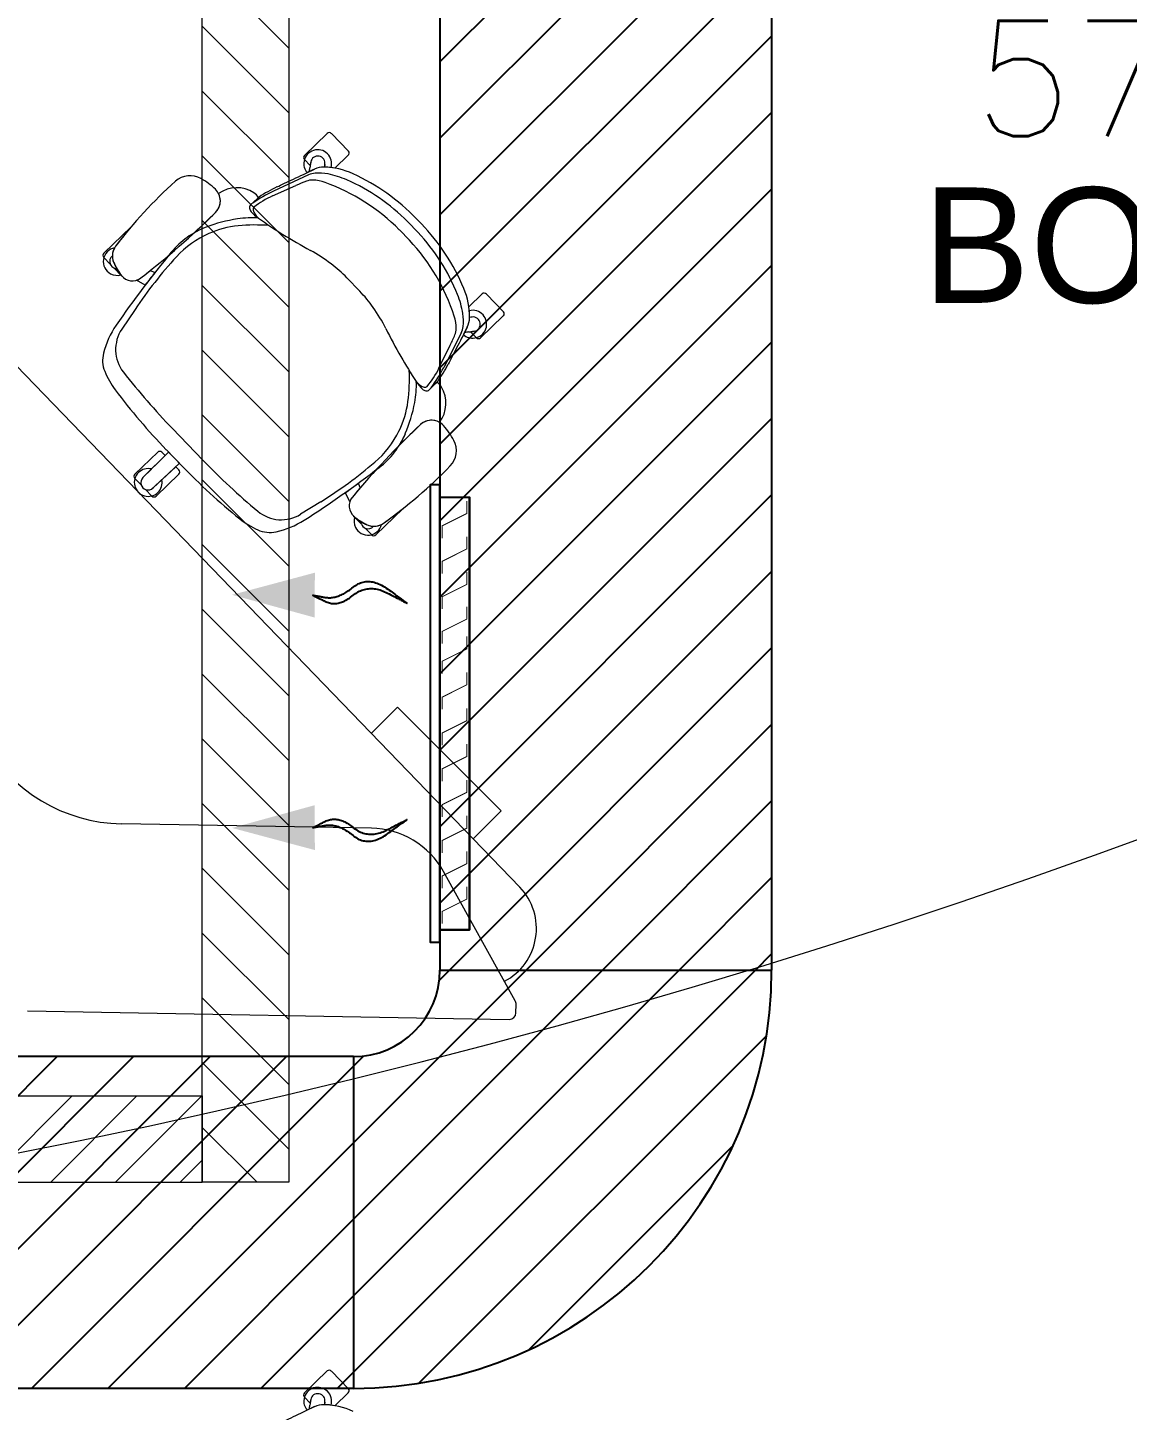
# Model space of a CAD drawing. Header units: millimetres. Extents: x -81374 to 485233, y -39075 to 157313.
# Drawn here: x 29747 to 31653, y -36193 to -33797 of the extents above; entities that cross this region are included whole.
import ezdxf
from ezdxf.enums import TextEntityAlignment as Align

# ---------------------------------------------------------------- set-up
doc = ezdxf.new("R2010")
doc.units = ezdxf.units.MM
doc.linetypes.add('HIDDEN', pattern=[0.375, 0.25, -0.125])
for name, color, linetype, lineweight in [('CB-AC CABLE TRAY', 213, 'Continuous', 15), ('G-IMPT', 8, 'Continuous', 5), ('M HVAC GRILLE', 6, 'Continuous', 13)]:
    doc.layers.add(name, color=color, linetype=linetype, lineweight=lineweight)
for name, color, linetype in [('M-HVAC ELLIPTICAL DUCT', 6, 'Continuous'), ('M-HVAC-ELEPTICAL DUCT', 6, 'Continuous'), ('M-HVAC-GRIL', 6, 'Continuous'), ('M-HVAC-INSULATION', 8, 'Continuous'), ('M-HVAC-SUPP', 4, 'Continuous'), ('M-HVAC-TEXT', 7, 'Continuous')]:
    doc.layers.add(name, color=color, linetype=linetype)
doc.styles.add('R', font='romans.shx')
doc.styles.get("Standard").update_dxf_attribs({"font": 'arial.ttf'})
pattern_1 = [(45, (496839.4, -83091.07), (-66.29126, 66.29126), [])]

# ---------------------------------------------------------------- blocks, each defined once
blk = doc.blocks.new('floor plan 1')
at = {"layer": 'G-IMPT', "color": 8, "ltscale": 500}
for p, q in [((27868.2, -2912.8), (27891.3, -2890.5)), ((27908.8, -2896.8), (27909.5, -2892.4)), ((27926.6, -2889), (27936, -2884.6)), ((27933.4, -2901.1), (27934.3, -2895.1)), ((27934.3, -2895.1), (27944.4, -2905.5)), ((27936, -2884.6), (27939.6, -2882.9)), ((27897.6, -2950.6), (27868.1, -2920)), ((27944.3, -2912.7), (27904.8, -2950.8)), ((28424, -3574.7), (27589.3, -3560)), ((27577.7, -3571.2), (27577.4, -3586)), ((27579, -3592.4), (27703, -3816.2)), ((28683.7, -4941.2), (27571, -3789)), ((27652, -3872.9), (27603.5, -3921.5)), ((27828.2, -3891.4), (28261.1, -3899)), ((27603.5, -3921.5), (27783, -4101.2)), ((27783, -4101.2), (27828.5, -4055.7)), ((27773.3, -4445.4), (27820.5, -4399.8)), ((27827.7, -4399.9), (27838.8, -4411.4)), ((27845.4, -4418.2), (27859.1, -4432.5)), ((27845.4, -4418.2), (27847.9, -4424)), ((27915.8, -4457.3), (27950.9, -4435.5)), ((27865.4, -4457.9), (27873.4, -4473.2)), ((28161, -4524), (28206.7, -4481.2)), ((28162, -4505.1), (28201.5, -4467)), ((28206.7, -4481.2), (28167.4, -4518)), ((28167.4, -4518), (28206.7, -4481.2)), ((28206.7, -4481.2), (28191.4, -4495.5)), ((28208.7, -4467.1), (28219.5, -4478.4)), ((27851, -4489.3), (27847.5, -4481.5)), ((28224.1, -4499.1), (28179.7, -4543.3)), ((28185.9, -4537.1), (28224.1, -4499.1)), ((28185.9, -4537.1), (28224.1, -4499.1)), ((28238.1, -4504.9), (28198.6, -4543)), ((28209.2, -4513.9), (28224.1, -4499.1)), ((28227.3, -4486.4), (28238.2, -4497.7)), ((28157.1, -4519.9), (28183.6, -4547.3)), ((28179.7, -4543.3), (28161, -4524)), ((28167.4, -4518), (28161.9, -4512.3)), ((28120.1, -4529.2), (28173.1, -4584)), ((28191.4, -4542.9), (28185.9, -4537.1)), ((27728, -4651.1), (27716.9, -4661.9)), ((27716.9, -4661.9), (27728, -4651.1)), ((27672.5, -4749.6), (27702.9, -4689.7)), ((27711.1, -4688.6), (27691.6, -4728.5)), ((27599.5, -4779.4), (27639, -4741.3)), ((27646.1, -4741.5), (27656.2, -4751.9)), ((27650.1, -4752.6), (27656.1, -4751.8)), ((27666.8, -4750.6), (27662, -4759.8)), ((27668.6, -4747), (27666.8, -4750.6)), ((28237.7, -4790.7), (28260.8, -4756.4)), ((27628.9, -4817.2), (27599.4, -4786.6)), ((27653.6, -4777.4), (27658, -4776.7)), ((27659.3, -4795), (27636.1, -4817.3)), ((27848.4, -4822.3), (27870.6, -4845.4)), ((27870.6, -4845.4), (27848.4, -4822.3)), ((28220.5, -4832.6), (28235.4, -4841.1)), ((28211.2, -4858.2), (28203.6, -4854.4)), ((28260.6, -4848.2), (28274.4, -4862.5)), ((28274.4, -4862.5), (28268.7, -4859.7)), ((28291.9, -4887.9), (28244.7, -4933.6)), ((28280.9, -4869.2), (28292, -4880.7)), ((27762.1, -4910.3), (27779.7, -4928.6)), ((27747.6, -4924.2), (27765.3, -4942.5)), ((27750.4, -4948), (27741.6, -4938.9)), ((28026.4, -4982.4), (28037.6, -4971.6)), ((28037.6, -4971.6), (28026.4, -4982.4)), ((27937.1, -5023.7), (27998.1, -4995.4)), ((27999.5, -4987.3), (27958.9, -5005.3)), ((27926.6, -5033.8), (27936, -5029.4)), ((27936, -5029.4), (27939.6, -5027.7)), ((27868.2, -5057.7), (27891.3, -5035.3)), ((27908.8, -5041.6), (27909.5, -5037.2)), ((27933.4, -5045.9), (27934.3, -5039.9)), ((27934.3, -5039.9), (27944.4, -5050.3)), ((27897.6, -5095.5), (27868.1, -5064.8)), ((27944.3, -5057.5), (27904.8, -5095.6))]:
    blk.add_line(p, q, dxfattribs=at)
for centre, radius, start, end in [((27913.5, -2763.6), 128.8, 245.4192, 268.5808), ((27913.5, -2763.6), 128.8, 260.0908, 268.2527), ((27921.2, -2898.3), 24.1, 163.4586, 350), ((27913.5, -2763.6), 128.8, 263.1181, 268.2527), ((27921.1, -2898.9), 12.5, 170, 350), ((27921.1, -2898.9), 12.5, 170, 350), ((27921.1, -2898.9), 12.5, 170, 350), ((27921.1, -2898.9), 12.5, 170, 350), ((28133.1, -2936.3), 227.8, 168.8718, 170), ((28133.1, -2936.3), 227.8, 168.8704, 170), ((28133.1, -2936.3), 227.8, 168.8718, 170), ((27911.2, -2856.2), 36.1, 267.4132, 295.1909), ((27911.2, -2856.2), 36.1, 268.5808, 295.1909), ((27709, -2861.6), 227.8, 350, 352.4966), ((27709, -2861.6), 227.8, 350, 352.4966), ((27709, -2861.6), 227.8, 350, 351.5383), ((28035.6, -2904.6), 101.6, 168.6461, 172.4966), ((28035.6, -2904.6), 101.6, 168.6461, 172.4966), ((27921.2, -2898.3), 24.1, 350, 40.0293), ((27871.7, -2916.5), 5.08, 134, 224), ((27940.7, -2909), 5.08, 314, 44), ((27901.3, -2947.1), 5.08, 224, 314), ((30901.2, -15868.2), 12777.8, 49.90697, 259.60318), ((27589.1, -3571.4), 11.4, 88.9949, 178.9949), ((27590.1, -3586.3), 12.7, 178.9949, 208.9949), ((27645, -3717.6), 102.9, 117.3347, 224), ((27830.8, -3745.4), 146, 208.9949, 268.9949), ((28256.2, -4178.3), 279.4, 28.9949, 88.9949), ((27834.1, -4423.4), 24.1, 26, 166.9261), ((27824.1, -4403.5), 5.08, 44, 134), ((28025.8, -4553.2), 151.5, 102.2995, 122.449), ((28004.4, -4454.9), 50.8, 66.0127, 102.2995), ((27967.9, -4536.8), 140.5, 51.0235, 66.0127), ((28278.2, -5085.8), 815.5, 125.2392, 136.0014), ((28278.2, -5085.8), 815.5, 125.2392, 128.2581), ((27823.8, -4442.6), 27.9, 64.9997, 125.2392), ((27823.8, -4442.6), 27.9, 64.9997, 125.2392), ((27823.8, -4442.6), 27.9, 64.9997, 118.2617), ((28878.3, -5894), 1740.3, 122.449, 127.6753), ((27833.8, -4422.9), 12.5, 66.1147, 138.7535), ((27792.7, -4509.3), 101.6, 50.7273, 64.9997), ((27792.7, -4509.3), 101.6, 49.1526, 64.9997), ((27792.7, -4509.3), 101.6, 49.9331, 64.9997), ((27833.8, -4422.9), 12.5, 21.8853, 66.1147), ((27833.8, -4422.9), 12.5, 21.8853, 66.1147), ((27834.1, -4423.4), 24.1, 342.433, 26), ((27842.6, -4450), 24.1, 320.1033, 49.9331), ((27984.4, -4489.5), 63.5, 50.0745, 121.8712), ((27354.2, -5295.3), 1116.2, 44, 51.0235), ((27239.2, -5379.9), 1224.6, 44, 50.0745), ((26731.3, -3520.9), 1472.6, 313.4015, 320.1033), ((28321.7, -5110.2), 768.8, 121.8712, 130.5004), ((26731.3, -3520.9), 1472.6, 319.2852, 320.1033), ((28878.3, -5894), 1740.3, 125.2713, 126.1803), ((27842.6, -4450), 24.1, 320.1033, 341.0009), ((28215, -4490.6), 24.1, 134, 191.8936), ((28215, -4490.6), 24.1, 314, 134), ((28205, -4470.6), 5.08, 44, 134), ((28215.4, -4490.1), 12.5, 314, 134), ((28215.4, -4490.1), 12.5, 314, 134), ((28215.4, -4490.1), 12.5, 70.7127, 134), ((28215.5, -4490.5), 12.8, 71.5604, 133.1523), ((28165.5, -4508.8), 5.08, 134, 224), ((28215.4, -4490.1), 12.5, 314, 17.2873), ((28215.1, -4490.1), 12.8, 314.8477, 16.4396), ((28234.6, -4501.2), 5.08, 314, 44), ((27719, -4545.8), 38.1, 136.0014, 207.8452), ((27904.5, -4632.9), 147, 127.6753, 156.9028), ((27932.6, -4654.6), 169.6, 130.5004, 154.0731), ((28215, -4490.6), 24.1, 256.1064, 314), ((27380.7, -5322.7), 1116.2, 36.9765, 44), ((28195.1, -4539.4), 5.08, 224, 314), ((27800.6, -4502.7), 130.3, 207.8452, 221.5364), ((26731.3, -3520.9), 1472.6, 313.4015, 315.4092), ((28004.4, -4675.5), 255.5, 156.9028, 169.56), ((28004.4, -4675.5), 255.5, 156.9028, 169.56), ((27904.5, -4632.9), 147, 147.9059, 156.9028), ((27753.7, -4627.9), 54.7, 142.8571, 211.0335), ((27723.9, -4570.6), 27.9, 221.5364, 313.4015), ((27723.9, -4570.6), 27.9, 240.341, 313.4015), ((27928.5, -4652.6), 165.1, 154.0731, 172.3831), ((27292.1, -5434.7), 1224.6, 37.9255, 44), ((27919.1, -4659.8), 168.9, 169.56, 181.9976), ((27919.1, -4659.8), 168.9, 169.56, 181.9976), ((28059, -4670.1), 296.7, 172.3831, 182.8194), ((27928.4, -4818.8), 263.8, 144.4289, 152.1475), ((27928, -4803.9), 252.4, 143.7335, 153.1006), ((27728.4, -4643.1), 25.2, 211.0335, 236.9665), ((27861.5, -4764.7), 168.6, 140.3551, 153.1557), ((27734.5, -4680.1), 25.4, 134, 144.4289), ((27734.5, -4680.1), 25.4, 134, 141.2677), ((27732.4, -4655.6), 6.35, 76.4926, 134), ((27732.4, -4655.6), 6.35, 76.4926, 134), ((27730.7, -4662.8), 13.7, 49.262, 76.4926), ((27730.7, -4662.8), 13.7, 49.262, 76.4926), ((27708.7, -4688.4), 47.4, 28.5853, 49.262), ((27708.7, -4688.4), 47.4, 28.5853, 49.262), ((27724.9, -4684.9), 31.9, 37.1643, 51.7695), ((27094.9, -5103.1), 788, 30.0259, 33.7206), ((27094.9, -5103.1), 788, 30.0259, 33.7206), ((28160.1, -4735.9), 140.5, 21.9873, 36.9765), ((28208, -4721), 63.5, 326.1288, 37.9255), ((28243.3, -4702.3), 50.8, 345.7005, 21.9873), ((27094.9, -5103.1), 788, 26.0079, 30.0259), ((27094.9, -5103.1), 788, 26.0079, 30.0259), ((28145.8, -4677.4), 151.5, 325.551, 345.7005), ((27652.5, -4764.9), 24.1, 98, 284.5414), ((27642.5, -4745), 5.08, 44, 134), ((27652.5, -4764.9), 24.1, 47.9707, 98), ((28063.6, -4910), 413.9, 154, 156.7061), ((27651.9, -4765), 12.5, 98, 278), ((27651.9, -4765), 12.5, 98, 278), ((27651.9, -4765), 12.5, 98, 278), ((27651.9, -4765), 12.5, 98, 278), ((27681.8, -4978.2), 227.8, 95.5034, 98), ((27681.8, -4978.2), 227.8, 95.5034, 98), ((27681.8, -4978.2), 227.8, 96.4617, 98), ((27694.2, -4776.3), 36.1, 152.8091, 180.5868), ((27694.2, -4776.3), 36.1, 152.8091, 179.4192), ((27650.2, -4650.3), 101.6, 275.5034, 279.3539), ((27650.2, -4650.3), 101.6, 275.5034, 279.3539), ((27751.6, -4770.2), 83, 173.5576, 189.3224), ((27701.9, -4764.6), 33, 153.1006, 173.5576), ((27709.2, -4757.4), 28, 156.7061, 179.8987), ((27750.8, -4757.4), 69.6, 179.8987, 197.8611), ((28014.1, -4654.6), 234.7, 206.0079, 216.4321), ((28014.1, -4654.6), 234.7, 206.0079, 216.4321), ((26835.5, -3778.6), 1740.3, 320.3247, 325.551), ((27603, -4783.1), 5.08, 134, 224), ((27621.9, -4551.8), 227.8, 278, 279.1282), ((27621.9, -4551.8), 227.8, 278, 279.1296), ((27621.9, -4551.8), 227.8, 278, 279.1282), ((27786.8, -4777.3), 128.8, 179.4192, 202.5808), ((27786.8, -4777.3), 128.8, 179.7473, 184.8819), ((27786.8, -4777.3), 128.8, 179.7473, 187.9092), ((27821.7, -4758.7), 154, 189.3224, 201.9309), ((28015.8, -4672.1), 348, 197.8611, 223.1976), ((27599.4, -4362.2), 768.8, 317.4996, 326.1288), ((28002.8, -4685.7), 349.3, 201.9309, 223.0595), ((28008, -4668.1), 221.9, 214.5626, 224), ((28008, -4668.1), 221.9, 214.5626, 224), ((27632.6, -4813.7), 5.08, 224, 314), ((28001.3, -4688.1), 361.1, 202.5808, 224), ((26835.5, -3778.6), 1740.3, 321.8197, 322.7287), ((28242.5, -4864.2), 24.1, 38.0669, 127.8967), ((28030.3, -4691.2), 221.9, 224, 233.4374), ((28030.3, -4691.2), 221.9, 224, 233.4374), ((29132.2, -6007.2), 1472.6, 127.8967, 134.5985), ((29132.2, -6007.2), 1472.6, 127.8967, 128.7148), ((28242.5, -4864.2), 24.1, 106.9991, 127.8967), ((28181.5, -4911.9), 101.6, 23.0003, 38.8474), ((28181.5, -4911.9), 101.6, 23.0003, 38.0669), ((28268.8, -4873.6), 24.1, 62, 105.567), ((28181.5, -4911.9), 101.6, 23.0003, 37.2727), ((28268.8, -4873.6), 24.1, 281.0739, 62), ((28269.3, -4873.9), 12.5, 21.8853, 66.1147), ((28269.3, -4873.9), 12.5, 21.8853, 66.1147), ((28044, -4685.6), 234.7, 231.5679, 241.9921), ((28044, -4685.6), 234.7, 231.5679, 241.9921), ((28041.2, -4767.1), 169.6, 293.9269, 317.4996), ((28249.3, -4883.2), 27.9, 322.7608, 23.0003), ((28249.3, -4883.2), 27.9, 322.7608, 23.0003), ((28249.3, -4883.2), 27.9, 329.7383, 23.0003), ((28269.3, -4873.9), 12.5, 309.2466, 21.8853), ((28288.4, -4884.3), 5.08, 314, 44), ((27563.7, -5588.6), 788, 57.9741, 61.9921), ((27563.7, -5588.6), 788, 57.9741, 61.9921), ((28061.9, -4795.9), 147, 291.0973, 320.3247), ((27622.3, -4406.6), 815.5, 311.9986, 322.7608), ((27622.3, -4406.6), 815.5, 319.7419, 322.7608), ((28026.7, -4683.3), 348, 224.8024, 250.1389), ((27563.7, -5588.6), 788, 54.2795, 57.9741), ((27563.7, -5588.6), 788, 54.2795, 57.9741), ((28030.1, -4640.2), 296.7, 265.1806, 275.6169), ((28043, -4771.2), 165.1, 275.6169, 293.9269), ((28022.8, -4694.6), 255.5, 278.44, 291.0973), ((28022.8, -4694.6), 255.5, 278.44, 291.0973), ((29132.2, -6007.2), 1472.6, 132.5908, 134.5985), ((28061.9, -4795.9), 147, 291.0973, 300.0941), ((28010.1, -4697.2), 361.1, 224, 245.4192), ((28012.5, -4695.8), 349.3, 224.9405, 246.0691), ((28035.5, -4780.3), 168.9, 266.0024, 278.44), ((28035.5, -4780.3), 168.9, 266.0024, 278.44), ((27999.6, -4989.6), 47.4, 38.738, 59.4147), ((27999.6, -4989.6), 47.4, 38.738, 59.4147), ((28003.6, -4973.5), 31.9, 36.2305, 50.8357), ((28026, -4968.5), 13.7, 11.5074, 38.738), ((28026, -4968.5), 13.7, 11.5074, 38.738), ((28117.9, -4978.5), 27.9, 134.5985, 207.659), ((28117.9, -4978.5), 27.9, 134.5985, 226.4636), ((27891.8, -4766.4), 252.4, 294.8994, 304.2665), ((27928.7, -4834.3), 168.6, 294.8443, 307.6449), ((28008.7, -4964.1), 25.4, 303.5711, 314), ((28008.7, -4964.1), 25.4, 306.7323, 314), ((28045.5, -4971.5), 25.2, 211.0335, 236.9665), ((28033.2, -4967), 6.35, 314, 11.5074), ((28033.2, -4967), 6.35, 314, 11.5074), ((27790.6, -4627.2), 413.9, 291.2939, 294), ((27876.9, -4765.5), 263.8, 295.8525, 303.5711), ((28061.6, -4946.8), 54.7, 236.9665, 305.1429), ((28188.4, -4904.3), 130.3, 226.4636, 240.1548), ((27913.5, -4908.5), 128.8, 245.4192, 268.5808), ((27933.3, -4874.3), 154, 246.0691, 258.6776), ((27919.4, -4943.9), 83, 258.6776, 274.4424), ((27932.1, -4945.2), 69.6, 250.1389, 268.1013), ((27923.2, -4993.8), 33, 274.4424, 294.8994), ((27930.7, -4986.7), 28, 268.1013, 291.2939), ((28035.6, -5049.4), 101.6, 168.6461, 172.4966), ((28035.6, -5049.4), 101.6, 168.6461, 172.4966), ((27921.2, -5043.2), 24.1, 350, 40.0293), ((28142.5, -4984.3), 38.1, 240.1548, 311.9986), ((27913.5, -4908.5), 128.8, 260.0908, 268.2527), ((27921.2, -5043.2), 24.1, 163.4586, 350), ((27913.5, -4908.5), 128.8, 263.1181, 268.2527), ((27921.1, -5043.8), 12.5, 170, 350), ((27921.1, -5043.8), 12.5, 170, 350), ((27921.1, -5043.8), 12.5, 170, 350), ((27921.1, -5043.8), 12.5, 170, 350), ((28133.1, -5081.1), 227.8, 168.8718, 170), ((28133.1, -5081.1), 227.8, 168.8704, 170), ((28133.1, -5081.1), 227.8, 168.8718, 170), ((27911.2, -5001.1), 36.1, 267.4132, 295.1909), ((27911.2, -5001.1), 36.1, 268.5808, 295.1909), ((27709, -5006.4), 227.8, 350, 352.4966), ((27709, -5006.4), 227.8, 350, 352.4966), ((27709, -5006.4), 227.8, 350, 351.5383), ((27940.7, -5053.8), 5.08, 314, 44), ((27871.7, -5061.3), 5.08, 134, 224), ((27901.3, -5091.9), 5.08, 224, 314)]:
    blk.add_arc(centre, radius, start, end, dxfattribs=at)
for centre, major_axis, start_param, end_param in [((27808.3, -4799.4), (-75.5, 143.2), 5.953151, 6.338896), ((27892.1, -4886.2), (140.5, -80.4), 6.227475, 6.61322)]:
    blk.add_ellipse(centre, major_axis=major_axis, ratio=0.166302, start_param=start_param, end_param=end_param, dxfattribs=at)
for points in [[(27992, -2858.1), (27983.7, -2862), (27964.5, -2871.1), (27940.1, -2882.6), (27926.6, -2889)], [(27662, -4759.8), (27668.8, -4746.5), (27681.2, -4722.6), (27690.9, -4703.7), (27695.2, -4695.6)], [(27992, -5002.9), (27983.7, -5006.8), (27964.5, -5015.9), (27940.1, -5027.4), (27926.6, -5033.8)]]:
    blk.add_open_spline(points, degree=3, dxfattribs=at)
for rotation, p in [(359.9992, (39680.6, -4989.6, 0)), (359.9992, (35886.7, -10139.3, 0)), (270.0008, (28873.3, -20643.5, 0)), (359.9992, (11975.3, -26935.4, 0)), (359.9992, (15267.6, -26935.4, 0)), (359.9992, (26686.3, -26987.7, 0)), (270.0008, (15861.1, -28615, 0)), (89.9992, (23697.8, -33300.6, 0)), (89.9992, (23597.9, -35337.7, 0)), (89.9992, (23597.9, -37388.3, 0)), (359.9992, (13750.4, -37781.5, 0)), (89.9992, (23697.8, -40746.8, 0)), (89.9992, (23597.8, -44302.5, 0)), (89.9992, (23597.8, -46399.1, 0)), (89.9992, (23697.8, -48339.8, 0)), (89.9992, (23697.8, -54280, 0)), (359.9992, (27418.1, -55702.4, 0)), (89.9992, (9671.9, -65856.5, 0)), (359.9992, (4684.1, -67403.4, 0)), (359.9992, (8737.2, -67403.4, 0))]:
    blk.add_attdef('PARTITIONTYPE', text='', height=200, rotation=rotation, dxfattribs=at).set_placement(p, align=Align.MIDDLE_CENTER)
blk = doc.blocks.new('RAAAA')
at = {"linetype": 'Continuous', "ltscale": 1000}
for points in [[(363.4, 0, 0), (363.4, 0, 0), (363.7, -0.1, 0), (364.2, -0.1, 0), (364.8, -0.3, 0), (365.6, -0.4, 0), (366.7, -0.6, 0), (367.9, -0.8, 0), (369.2, -1, 0), (370.8, -1.3, 0), (372.5, -1.6, 0), (374.5, -1.9, 0), (376.6, -2.3, 0), (378.9, -2.7, 0), (381.4, -3.1, 0), (384, -3.6, 0), (386.9, -4.1, 0), (389.9, -4.6, 0), (393.2, -5.2, 0), (396.6, -5.8, 0), (400.1, -6.4, 0), (403.9, -7, 0), (407.9, -7.7, 0), (412, -8.4, 0), (416.3, -9.2, 0), (420.8, -10, 0), (420.8, -10, 0), (425.5, -10.6, 0), (430.1, -11.1, 0), (434.8, -11.4, 0), (439.5, -11.5, 0), (444.2, -11.3, 0), (449, -10.9, 0), (453.8, -10.4, 0), (458.7, -9.6, 0), (463.6, -8.6, 0), (468.5, -7.4, 0), (473.4, -5.9, 0), (478.4, -4.3, 0), (483.4, -2.5, 0), (488.4, -0.4, 0), (493.5, 1.9, 0), (498.6, 4.3, 0), (503.8, 7, 0), (508.9, 9.9, 0), (514.1, 13, 0), (519.4, 16.3, 0), (524.6, 19.9, 0), (529.9, 23.6, 0), (535.3, 27.6, 0), (540.6, 31.7, 0), (546.1, 36.1, 0), (546.1, 36.1, 0), (551.5, 40.4, 0), (557, 44.3, 0), (562.6, 47.8, 0), (568.3, 51, 0), (574, 53.7, 0), (579.8, 56.1, 0), (585.6, 58.1, 0), (591.5, 59.7, 0), (597.5, 60.9, 0), (603.6, 61.8, 0), (609.7, 62.2, 0), (615.9, 62.3, 0), (622.1, 62, 0), (628.4, 61.3, 0), (634.8, 60.2, 0), (641.3, 58.7, 0), (647.8, 56.9, 0), (654.4, 54.7, 0), (661, 52, 0), (667.8, 49.1, 0), (674.5, 45.7, 0), (681.4, 41.9, 0), (688.3, 37.8, 0), (695.3, 33.2, 0), (702.3, 28.3, 0), (702.3, 28.3, 0), (709.3, 23.3, 0), (716, 18.5, 0), (722.3, 13.9, 0), (728.4, 9.5, 0), (734.2, 5.3, 0), (739.8, 1.4, 0), (745, -2.4, 0), (750, -6, 0), (754.6, -9.4, 0), (759, -12.5, 0), (763.1, -15.5, 0), (767, -18.3, 0), (770.5, -20.8, 0), (773.8, -23.2, 0), (776.7, -25.3, 0), (779.4, -27.2, 0), (781.8, -29, 0), (784, -30.5, 0), (785.8, -31.8, 0), (787.4, -33, 0), (788.6, -33.9, 0), (789.6, -34.6, 0), (790.3, -35.1, 0), (790.8, -35.4, 0), (790.9, -35.5, 0)], [(363.4, 0, 0), (363.4, 0, 0), (363.7, -0.2, 0), (364.2, -0.4, 0), (364.8, -0.7, 0), (365.6, -1.1, 0), (366.7, -1.6, 0), (367.9, -2.2, 0), (369.2, -2.9, 0), (370.8, -3.7, 0), (372.5, -4.5, 0), (374.5, -5.5, 0), (376.6, -6.5, 0), (378.9, -7.6, 0), (381.4, -8.8, 0), (384, -10.1, 0), (386.9, -11.5, 0), (389.9, -13, 0), (393.2, -14.6, 0), (396.6, -16.3, 0), (400.1, -18, 0), (403.9, -19.9, 0), (407.9, -21.8, 0), (412, -23.9, 0), (416.3, -26, 0), (420.8, -28.2, 0), (420.8, -28.2, 0), (425.5, -30.3, 0), (430.1, -32.2, 0), (434.8, -33.7, 0), (439.5, -35, 0), (444.2, -36.1, 0), (449, -36.9, 0), (453.8, -37.4, 0), (458.7, -37.6, 0), (463.6, -37.6, 0), (468.5, -37.3, 0), (473.4, -36.7, 0), (478.4, -35.8, 0), (483.4, -34.7, 0), (488.4, -33.3, 0), (493.5, -31.7, 0), (498.6, -29.8, 0), (503.8, -27.6, 0), (508.9, -25.1, 0), (514.1, -22.4, 0), (519.4, -19.4, 0), (524.6, -16.1, 0), (529.9, -12.6, 0), (535.3, -8.8, 0), (540.6, -4.7, 0), (546.1, -0.3, 0), (546.1, -0.3, 0), (551.5, 4, 0), (557, 8, 0), (562.6, 11.6, 0), (568.3, 15, 0), (574, 18, 0), (579.8, 20.7, 0), (585.6, 23.1, 0), (591.5, 25.1, 0), (597.5, 26.8, 0), (603.6, 28.2, 0), (609.7, 29.3, 0), (615.9, 30, 0), (622.1, 30.5, 0), (628.4, 30.5, 0), (634.8, 30.3, 0), (641.3, 29.8, 0), (647.8, 28.9, 0), (654.4, 27.7, 0), (661, 26.1, 0), (667.8, 24.3, 0), (674.5, 22.1, 0), (681.4, 19.6, 0), (688.3, 16.7, 0), (695.3, 13.6, 0), (702.3, 10.1, 0), (702.3, 10.1, 0), (709.3, 6.5, 0), (716, 3.1, 0), (722.3, -0.2, 0), (728.4, -3.3, 0), (734.2, -6.3, 0), (739.8, -9.2, 0), (745, -11.9, 0), (750, -14.4, 0), (754.6, -16.8, 0), (759, -19.1, 0), (763.1, -21.2, 0), (767, -23.2, 0), (770.5, -25, 0), (773.8, -26.7, 0), (776.7, -28.2, 0), (779.4, -29.6, 0), (781.8, -30.8, 0), (784, -31.9, 0), (785.8, -32.9, 0), (787.4, -33.7, 0), (788.6, -34.3, 0), (789.6, -34.9, 0), (790.3, -35.2, 0), (790.8, -35.4, 0), (790.9, -35.5, 0)]]:
    blk.add_polyline3d(points, dxfattribs=at)
blk.add_solid([(373.4, 101.3), (0, 0), (373.4, -101.3)], dxfattribs=at)
blk = doc.blocks.new('zw$77DE')
at = {"layer": 'M-HVAC-GRIL', "linetype": 'ByBlock'}
blk.add_lwpolyline([(0, 750), (0, 771.4), (-17.1, 771.4), (-17.1, -21.4), (0, -21.4), (0, 0), (0, 750), (51.4, 750), (51.4, 0), (0, 0), (51.4, 0), (51.4, 750), (51.4, 750)], dxfattribs=at)
at = {"layer": 'M-HVAC-GRIL', "lineweight": 0, "const_width": 1.71}
for points in [[(3.9, 678.6), (3.9, 700.1), (46.7, 721.5), (46.7, 742.9)], [(3.9, 617.2), (3.9, 638.6), (46.7, 660.1), (46.7, 681.5)], [(3.9, 555.8), (3.9, 577.2), (46.7, 598.6), (46.7, 620.1)], [(3.9, 495.6), (3.9, 517.1), (46.7, 538.5), (46.7, 559.9)], [(3.9, 444), (3.9, 465.4), (46.7, 486.8), (46.7, 508.3)], [(3.9, 381.8), (3.9, 403.2), (46.7, 424.7), (46.7, 446.1)], [(3.9, 319.7), (3.9, 341.1), (46.7, 362.5), (46.7, 384)], [(3.9, 257.5), (3.9, 279), (46.7, 300.4), (46.7, 321.8)], [(3.9, 195.4), (3.9, 216.8), (46.7, 238.2), (46.7, 259.7)], [(3.9, 133.2), (3.9, 154.7), (46.7, 176.1), (46.7, 197.5)], [(3.9, 71.8), (3.9, 93.2), (46.7, 114.7), (46.7, 136.1)], [(3.9, 10.4), (3.9, 31.8), (46.7, 53.2), (46.7, 74.7)]]:
    blk.add_lwpolyline(points, dxfattribs=at)
at = {"layer": 'M-HVAC-SUPP'}
for p, xscale, yscale, zscale, rotation in [((-360.3, 580.5), 0.3839999997941416, 0.3839999997941416, 0.3839999997941416, 359.7971218112731), ((-360.3, 176.5), -0.3839999997941415, 0.3839999997941436, 0.3839999997941436, 180.2028781887378)]:
    blk.add_blockref('RAAAA', p, dxfattribs=dict(at, xscale=xscale, yscale=yscale, zscale=zscale, rotation=rotation))
blk = doc.blocks.new('jyfhg')
at = {"layer": 'M HVAC GRILLE', "color": 7}
blk.add_blockref('zw$77DE', (-100, -700), dxfattribs=at)
blk = doc.blocks.new('*U140')
at = {"layer": 'CB-AC CABLE TRAY', "true_color": 0xa953a0}
h = blk.add_hatch(dxfattribs=at)
h.set_pattern_fill('ANSI31', color=215, scale=25)
h.set_pattern_definition([(45, (-882062.09, 1102758.81), (-56.1266008, 56.1266008), [])])
h.paths.add_polyline_path([(-88704.9, -150.4), (-88704.9, -0.4), (-65997.8, -0.4), (-65997.8, -150.4)])
at = {"layer": 'CB-AC CABLE TRAY', "color": 215, "true_color": 0xa953a0}
blk.add_lwpolyline([(-88704.9, -150.4), (-88704.9, -0.4), (-65997.8, -0.4), (-65997.8, -150.4)], close=True, dxfattribs=at)
blk = doc.blocks.new('*U141')
at = {"layer": 'CB-AC CABLE TRAY', "true_color": 0xa953a0}
h = blk.add_hatch(dxfattribs=at)
h.set_pattern_fill('ANSI31', color=215, scale=25)
h.set_pattern_definition([(45, (-897621.44, 1102758.81), (-56.1266008, 56.1266008), [])])
h.paths.add_polyline_path([(-88704.9, -150.4), (-88704.9, -0.4), (-81557.1, -0.4), (-81557.1, -150.4)])
at = {"layer": 'CB-AC CABLE TRAY', "color": 215, "true_color": 0xa953a0}
blk.add_lwpolyline([(-88704.9, -150.4), (-88704.9, -0.4), (-81557.1, -0.4), (-81557.1, -150.4)], close=True, dxfattribs=at)

msp = doc.modelspace()

# ---------------------------------------------------------------- hatches: boundary and pattern name
at = {"layer": 'M-HVAC-INSULATION'}
h = msp.add_hatch(dxfattribs=at)
h.set_pattern_fill('ANSI31', color=26, scale=750, angle=360, style=0)
h.set_pattern_definition(pattern_1)
h.paths.add_polyline_path([(31036.4, -33250.7), (30461.4, -33250.7), (30461.4, -35429.8), (31036.4, -35429.8)])
h = msp.add_hatch(dxfattribs=at)
h.set_pattern_fill('ANSI31', color=26, scale=750, angle=360, style=0)
h.set_pattern_definition(pattern_1)
h.paths.add_polyline_path([(31036.4, -35429.8), (30461.4, -35429.8, -0.414214), (30311.4, -35579.8), (30311.4, -36154.8, 0.414214)])
h = msp.add_hatch(dxfattribs=at)
h.set_pattern_fill('ANSI31', color=26, scale=750, angle=360, style=0)
h.set_pattern_definition(pattern_1)
h.paths.add_polyline_path([(22991.3, -36154.8), (30311.4, -36154.8), (30311.4, -35579.8), (22991.3, -35579.8)])

# ---------------------------------------------------------------- linework, layer by layer
at = {"layer": 'M-HVAC ELLIPTICAL DUCT', "linetype": 'Continuous'}
for p, q in [((30461.4, -33250.7), (30461.4, -35429.8)), ((31036.4, -33250.7), (31036.4, -35429.8)), ((30461.4, -35429.8), (31036.4, -35429.8)), ((30311.4, -35579.8), (22991.3, -35579.8)), ((30311.4, -35579.8), (30311.4, -36154.8)), ((30311.4, -36154.8), (22991.3, -36154.8))]:
    msp.add_line(p, q, dxfattribs=at)
for radius in [150, 725]:
    msp.add_arc((30311.4, -35429.8), radius, 270, 0, dxfattribs=at)

# ---------------------------------------------------------------- block references
at = {"linetype": 'Continuous', "rotation": 180}
msp.add_blockref('floor plan 1', (58170.8, -39075.4), dxfattribs=at)
at = {"layer": 'CB-AC CABLE TRAY', "color": 4, "linetype": 'HIDDEN'}
for name, p, rotation in [('*U140', (30199.5, -101795.5), 269.9997198436913), ('*U141', (-58655.5, -35797.8), 179.9997198436912)]:
    msp.add_blockref(name, p, dxfattribs=dict(at, rotation=rotation))
at = {"layer": 'M HVAC GRILLE', "color": 0, "rotation": 360}
msp.add_blockref('jyfhg', (30561.4, -34660), dxfattribs=at)

# ---------------------------------------------------------------- texts
at = {"layer": 'M-HVAC-ELEPTICAL DUCT', "insert": (31297.6, -34073.5, 1198.1), "char_height": 200, "attachment_point": 1}
msp.add_mtext('BOD-2400', dxfattribs=at)
at = {"layer": 'M-HVAC-TEXT', "color": 7, "insert": (31973.7, -33451.2, 0), "char_height": 200, "width": 13359.771, "attachment_point": 2, "style": 'R'}
msp.add_mtext('1050 CFM\\P575x250', dxfattribs=at)

doc.saveas('drawing.dxf')
